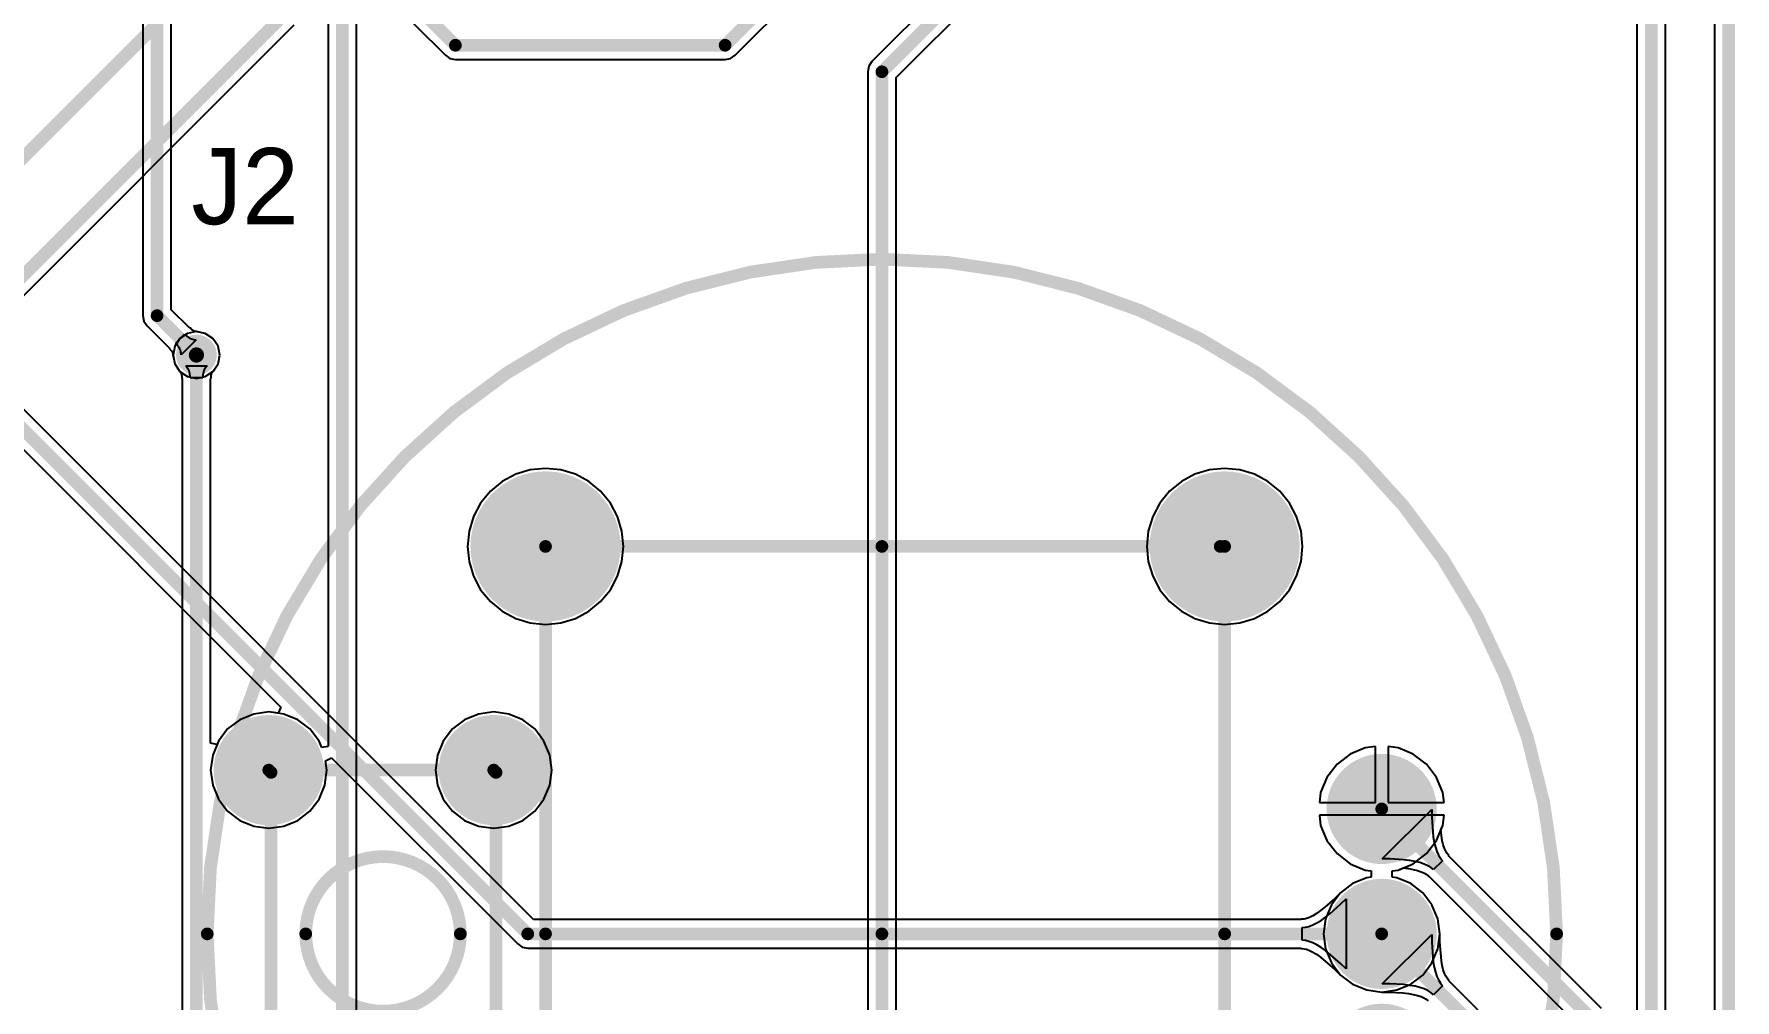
# Model space of a CAD drawing. Header units: millimetres. Extents: x 6.5 to 10.45, y 0.98 to 5.86.
# Drawn here: x 9.107 to 10.447, y 3.003 to 3.764 of the extents above; entities that cross this region are included whole.
import ezdxf

# ---------------------------------------------------------------- set-up
doc = ezdxf.new("R2010")
doc.units = ezdxf.units.MM
doc.header["$MEASUREMENT"] = 0
for name, color, linetype in [('BottomLayer', 5, 'Continuous'), ('BottomSolder', 6, 'Continuous'), ('KeepOutLayer', 6, 'Continuous'), ('MultiLayer', 9, 'Continuous'), ('PadHoleLayer', 156, 'Continuous'), ('TopLayer', 1, 'Continuous'), ('TopOverlay', 2, 'Continuous'), ('TopSolder', 216, 'Continuous'), ('ViaHoleLayer', 16, 'Continuous')]:
    doc.layers.add(name, color=color, linetype=linetype)

# ---------------------------------------------------------------- blocks, each defined once
blk = doc.blocks.new('__2_31')
at = {"layer": 'BottomLayer'}
for points, const_width in [([(-0.1226, 0.2402, 1), (-0.0674, 0.2402, 1)], 0.0551), ([(0.4124, 0.2402, 1), (0.4676, 0.2402, 1)], 0.0551), ([(-0.3327, 0.064, 1), (-0.2933, 0.064, 1)], 0.0394), ([(-0.1555, 0.064, 1), (-0.1161, 0.064, 1)], 0.0394), ([(0.544, 0.0334, 1), (0.5834, 0.0334, 1)], 0.0394), ([(0.544, -0.065, 1), (0.5834, -0.065, 1)], 0.0394), ([(0.544, -0.1634, 1), (0.5834, -0.1634, 1)], 0.0394), ([(-0.3309, -0.1939, 1), (-0.2915, -0.1939, 1)], 0.0394), ([(-0.1537, -0.1939, 1), (-0.1143, -0.1939, 1)], 0.0394), ([(-0.1226, -0.37, 1), (-0.0674, -0.37, 1)], 0.0551), ([(0.4124, -0.37, 1), (0.4676, -0.37, 1)], 0.0551), ([(0.0519, -0.4587, 1), (0.0913, -0.4587, 1)], 0.0394), ([(0.1503, -0.4587, 1), (0.1897, -0.4587, 1)], 0.0394), ([(0.2487, -0.4587, 1), (0.2881, -0.4587, 1)], 0.0394)]:
    blk.add_lwpolyline(points, format="xyb", close=True, dxfattribs=dict(at, const_width=const_width))
at = {"layer": 'BottomSolder'}
for points, const_width in [([(-0.1246, 0.2402, 1), (-0.0654, 0.2402, 1)], 0.0591), ([(0.4104, 0.2402, 1), (0.4696, 0.2402, 1)], 0.0591), ([(-0.3347, 0.064, 1), (-0.2913, 0.064, 1)], 0.0434), ([(-0.1575, 0.064, 1), (-0.1141, 0.064, 1)], 0.0434), ([(0.542, 0.0334, 1), (0.5854, 0.0334, 1)], 0.0434), ([(0.542, -0.065, 1), (0.5854, -0.065, 1)], 0.0434), ([(0.542, -0.1634, 1), (0.5854, -0.1634, 1)], 0.0434), ([(-0.3329, -0.1939, 1), (-0.2895, -0.1939, 1)], 0.0434), ([(-0.1557, -0.1939, 1), (-0.1123, -0.1939, 1)], 0.0434), ([(-0.1246, -0.37, 1), (-0.0654, -0.37, 1)], 0.0591), ([(0.4104, -0.37, 1), (0.4696, -0.37, 1)], 0.0591), ([(0.0499, -0.4587, 1), (0.0933, -0.4587, 1)], 0.0434), ([(0.1483, -0.4587, 1), (0.1917, -0.4587, 1)], 0.0434), ([(0.2467, -0.4587, 1), (0.2901, -0.4587, 1)], 0.0434)]:
    blk.add_lwpolyline(points, format="xyb", close=True, dxfattribs=dict(at, const_width=const_width))
at = {"layer": 'MultiLayer'}
for points, const_width in [([(-0.1226, 0.2402, 1), (-0.0674, 0.2402, 1)], 0.0551), ([(0.4124, 0.2402, 1), (0.4676, 0.2402, 1)], 0.0551), ([(-0.3327, 0.064, 1), (-0.2933, 0.064, 1)], 0.0394), ([(-0.1555, 0.064, 1), (-0.1161, 0.064, 1)], 0.0394), ([(0.544, 0.0334, 1), (0.5834, 0.0334, 1)], 0.0394), ([(0.544, -0.065, 1), (0.5834, -0.065, 1)], 0.0394), ([(0.544, -0.1634, 1), (0.5834, -0.1634, 1)], 0.0394), ([(-0.3309, -0.1939, 1), (-0.2915, -0.1939, 1)], 0.0394), ([(-0.1537, -0.1939, 1), (-0.1143, -0.1939, 1)], 0.0394), ([(-0.1226, -0.37, 1), (-0.0674, -0.37, 1)], 0.0551), ([(0.4124, -0.37, 1), (0.4676, -0.37, 1)], 0.0551), ([(0.0519, -0.4587, 1), (0.0913, -0.4587, 1)], 0.0394), ([(0.1503, -0.4587, 1), (0.1897, -0.4587, 1)], 0.0394), ([(0.2487, -0.4587, 1), (0.2881, -0.4587, 1)], 0.0394)]:
    blk.add_lwpolyline(points, format="xyb", close=True, dxfattribs=dict(at, const_width=const_width))
at = {"layer": 'PadHoleLayer'}
for points, const_width in [([(-0.1127, 0.2402, 1), (-0.0773, 0.2402, 1)], 0.0354), ([(0.4223, 0.2402, 1), (0.4577, 0.2402, 1)], 0.0354), ([(-0.3238, 0.064, 1), (-0.3022, 0.064, 1)], 0.0217), ([(-0.1467, 0.064, 1), (-0.125, 0.064, 1)], 0.0217), ([(0.5514, 0.0334, 1), (0.576, 0.0334, 1)], 0.0246), ([(0.5514, -0.065, 1), (0.576, -0.065, 1)], 0.0246), ([(0.5514, -0.1634, 1), (0.576, -0.1634, 1)], 0.0246), ([(-0.322, -0.1939, 1), (-0.3003, -0.1939, 1)], 0.0217), ([(-0.1448, -0.1939, 1), (-0.1232, -0.1939, 1)], 0.0217), ([(-0.1127, -0.37, 1), (-0.0773, -0.37, 1)], 0.0354), ([(0.4223, -0.37, 1), (0.4577, -0.37, 1)], 0.0354), ([(0.0593, -0.4587, 1), (0.0839, -0.4587, 1)], 0.0246), ([(0.1577, -0.4587, 1), (0.1823, -0.4587, 1)], 0.0246), ([(0.2561, -0.4587, 1), (0.2807, -0.4587, 1)], 0.0246)]:
    blk.add_lwpolyline(points, format="xyb", close=True, dxfattribs=dict(at, const_width=const_width))
at = {"layer": 'TopLayer'}
for points, const_width in [([(-0.1226, 0.2402, 1), (-0.0674, 0.2402, 1)], 0.0551), ([(0.4124, 0.2402, 1), (0.4676, 0.2402, 1)], 0.0551), ([(-0.3327, 0.064, 1), (-0.2933, 0.064, 1)], 0.0394), ([(-0.1555, 0.064, 1), (-0.1161, 0.064, 1)], 0.0394), ([(0.544, 0.0334, 1), (0.5834, 0.0334, 1)], 0.0394), ([(0.544, -0.065, 1), (0.5834, -0.065, 1)], 0.0394), ([(0.544, -0.1634, 1), (0.5834, -0.1634, 1)], 0.0394), ([(-0.3309, -0.1939, 1), (-0.2915, -0.1939, 1)], 0.0394), ([(-0.1537, -0.1939, 1), (-0.1143, -0.1939, 1)], 0.0394), ([(-0.1226, -0.37, 1), (-0.0674, -0.37, 1)], 0.0551), ([(0.4124, -0.37, 1), (0.4676, -0.37, 1)], 0.0551), ([(0.0519, -0.4587, 1), (0.0913, -0.4587, 1)], 0.0394), ([(0.1503, -0.4587, 1), (0.1897, -0.4587, 1)], 0.0394), ([(0.2487, -0.4587, 1), (0.2881, -0.4587, 1)], 0.0394)]:
    blk.add_lwpolyline(points, format="xyb", close=True, dxfattribs=dict(at, const_width=const_width))
at = {"layer": 'TopOverlay'}
for points, const_width in [([(0.7015, -0.065, 1), (-0.3615, -0.065, 1)], 0.01), ([(-0.0975, 0.2402, 1), (-0.0925, 0.2402, 1)], 0.005), ([(-0.0975, 0.2402, 1), (-0.0925, 0.2402, 1)], 0.005), ([(0.1675, 0.2402, 1), (0.1725, 0.2402, 1)], 0.005), ([(0.434, 0.2402, 1), (0.439, 0.2402, 1)], 0.005), ([(0.4375, 0.2402, 1), (0.4425, 0.2402, 1)], 0.005), ([(-0.3155, 0.064, 1), (-0.3105, 0.064, 1)], 0.005), ([(-0.3137, 0.0622, 1), (-0.3087, 0.0622, 1)], 0.005), ([(-0.1383, 0.064, 1), (-0.1333, 0.064, 1)], 0.005), ([(-0.1383, 0.064, 1), (-0.1333, 0.064, 1)], 0.005), ([(-0.1365, 0.0622, 1), (-0.1315, 0.0622, 1)], 0.005), ([(-0.1365, 0.0622, 1), (-0.1315, 0.0622, 1)], 0.005), ([(-0.1621, -0.065, 1), (-0.2839, -0.065, 1)], 0.01), ([(-0.364, -0.065, 1), (-0.359, -0.065, 1)], 0.005), ([(-0.2864, -0.065, 1), (-0.2814, -0.065, 1)], 0.005), ([(-0.1646, -0.065, 1), (-0.1596, -0.065, 1)], 0.005), ([(-0.0975, -0.065, 1), (-0.0925, -0.065, 1)], 0.005), ([(0.1675, -0.065, 1), (0.1725, -0.065, 1)], 0.005), ([(0.1675, -0.065, 1), (0.1725, -0.065, 1)], 0.005), ([(0.1675, -0.065, 1), (0.1725, -0.065, 1)], 0.005), ([(0.1675, -0.065, 1), (0.1725, -0.065, 1)], 0.005), ([(0.4375, -0.065, 1), (0.4425, -0.065, 1)], 0.005), ([(0.699, -0.065, 1), (0.704, -0.065, 1)], 0.005), ([(-0.3137, -0.1939, 1), (-0.3087, -0.1939, 1)], 0.005), ([(-0.3137, -0.1939, 1), (-0.3087, -0.1939, 1)], 0.005), ([(-0.1365, -0.1939, 1), (-0.1315, -0.1939, 1)], 0.005), ([(-0.1365, -0.1939, 1), (-0.1315, -0.1939, 1)], 0.005), ([(-0.0975, -0.37, 1), (-0.0925, -0.37, 1)], 0.005), ([(-0.0975, -0.37, 1), (-0.0925, -0.37, 1)], 0.005), ([(0.434, -0.37, 1), (0.439, -0.37, 1)], 0.005), ([(0.4375, -0.37, 1), (0.4425, -0.37, 1)], 0.005), ([(0.1675, -0.4587, 1), (0.1725, -0.4587, 1)], 0.005)]:
    blk.add_lwpolyline(points, format="xyb", close=True, dxfattribs=dict(at, const_width=const_width))
at = {"layer": 'TopOverlay', "const_width": 0.01}
for points in [[(-0.095, -0.37), (-0.095, 0.2402)], [(-0.095, 0.2402), (0.4365, 0.2402)], [(0.17, -0.065), (0.17, 0.2402)], [(0.44, -0.37), (0.44, 0.2402)], [(-0.313, 0.064), (-0.1358, 0.064)], [(-0.3112, -0.1939), (-0.3112, 0.0622)], [(-0.1358, 0.064), (-0.134, 0.0622)], [(-0.134, -0.1939), (-0.134, 0.0622)], [(-0.095, -0.065), (0.17, -0.065)], [(0.17, -0.4587), (0.17, -0.065)], [(0.17, -0.065), (0.44, -0.065)], [(-0.3112, -0.1939), (-0.134, -0.1939)], [(-0.095, -0.37), (0.4365, -0.37)]]:
    blk.add_lwpolyline(points, dxfattribs=at)
at = {"layer": 'TopSolder'}
for points, const_width in [([(-0.1246, 0.2402, 1), (-0.0654, 0.2402, 1)], 0.0591), ([(0.4104, 0.2402, 1), (0.4696, 0.2402, 1)], 0.0591), ([(-0.3347, 0.064, 1), (-0.2913, 0.064, 1)], 0.0434), ([(-0.1575, 0.064, 1), (-0.1141, 0.064, 1)], 0.0434), ([(0.542, 0.0334, 1), (0.5854, 0.0334, 1)], 0.0434), ([(0.542, -0.065, 1), (0.5854, -0.065, 1)], 0.0434), ([(0.542, -0.1634, 1), (0.5854, -0.1634, 1)], 0.0434), ([(-0.3329, -0.1939, 1), (-0.2895, -0.1939, 1)], 0.0434), ([(-0.1557, -0.1939, 1), (-0.1123, -0.1939, 1)], 0.0434), ([(-0.1246, -0.37, 1), (-0.0654, -0.37, 1)], 0.0591), ([(0.4104, -0.37, 1), (0.4696, -0.37, 1)], 0.0591), ([(0.0499, -0.4587, 1), (0.0933, -0.4587, 1)], 0.0434), ([(0.1483, -0.4587, 1), (0.1917, -0.4587, 1)], 0.0434), ([(0.2467, -0.4587, 1), (0.2901, -0.4587, 1)], 0.0434)]:
    blk.add_lwpolyline(points, format="xyb", close=True, dxfattribs=dict(at, const_width=const_width))

msp = doc.modelspace()

# ---------------------------------------------------------------- linework, layer by layer
at = {"layer": 'BottomLayer'}
for p, q in [((9.1928, 3.8581), (9.1928, 3.542)), ((9.2152, 3.5466), (9.2152, 3.8452)), ((10.4308, 3.839), (10.4308, 1.49)), ((9.5006, 3.0662), (8.7793, 3.7876)), ((8.7634, 3.7717), (9.3016, 3.2335)), ((9.1928, 3.542), (9.1928, 3.542)), ((9.1928, 3.542), (9.1936, 3.5377)), ((9.1936, 3.5377), (9.1961, 3.5341)), ((9.2296, 3.5323), (9.2152, 3.5466)), ((9.1961, 3.5341), (9.2137, 3.5164)), ((9.2187, 3.5203), (9.2257, 3.5273)), ((9.2257, 3.5273), (9.2266, 3.5265)), ((9.2266, 3.5265), (9.2275, 3.5258)), ((9.2275, 3.5258), (9.2284, 3.5251)), ((9.2284, 3.5251), (9.2293, 3.5245)), ((9.2293, 3.5245), (9.2302, 3.5241)), ((9.2302, 3.5321), (9.2296, 3.5323)), ((9.2309, 3.5314), (9.2302, 3.5321)), ((9.2302, 3.5241), (9.2311, 3.5237)), ((9.2315, 3.5309), (9.2309, 3.5314)), ((9.232, 3.5305), (9.2315, 3.5309)), ((9.2325, 3.5302), (9.232, 3.5305)), ((9.233, 3.5299), (9.2325, 3.5302)), ((9.2334, 3.5298), (9.233, 3.5299)), ((9.2338, 3.5296), (9.2334, 3.5298)), ((9.2341, 3.5296), (9.2338, 3.5296)), ((9.2345, 3.5295), (9.2341, 3.5296)), ((9.2351, 3.5295), (9.2345, 3.5295)), ((9.2357, 3.5292), (9.2351, 3.5295)), ((9.242, 3.528), (9.2357, 3.5292)), ((9.248, 3.524), (9.242, 3.528)), ((9.2137, 3.5164), (9.2139, 3.5158)), ((9.2139, 3.5158), (9.2146, 3.5151)), ((9.2146, 3.5151), (9.2151, 3.5145)), ((9.2151, 3.5145), (9.2155, 3.514)), ((9.2155, 3.514), (9.2158, 3.5135)), ((9.2158, 3.5135), (9.2161, 3.513)), ((9.2161, 3.513), (9.2162, 3.5126)), ((9.2162, 3.5126), (9.2164, 3.5122)), ((9.2164, 3.5122), (9.2164, 3.5119)), ((9.2164, 3.5119), (9.2165, 3.5115)), ((9.2165, 3.5115), (9.2165, 3.5109)), ((9.2165, 3.5109), (9.2168, 3.5103)), ((9.2195, 3.5194), (9.2187, 3.5203)), ((9.2202, 3.5185), (9.2195, 3.5194)), ((9.2209, 3.5176), (9.2202, 3.5185)), ((9.2215, 3.5167), (9.2209, 3.5176)), ((9.2219, 3.5158), (9.2215, 3.5167)), ((9.2223, 3.5149), (9.2219, 3.5158)), ((9.2226, 3.5139), (9.2223, 3.5149)), ((9.2228, 3.513), (9.2226, 3.5139)), ((9.223, 3.5121), (9.2228, 3.513)), ((9.2349, 3.523), (9.223, 3.5111)), ((9.223, 3.5111), (9.223, 3.5121)), ((9.2311, 3.5237), (9.2321, 3.5234)), ((9.2321, 3.5234), (9.233, 3.5232)), ((9.233, 3.5232), (9.2339, 3.523)), ((9.2339, 3.523), (9.2349, 3.523)), ((9.252, 3.518), (9.248, 3.524)), ((9.2534, 3.511), (9.252, 3.518)), ((9.252, 3.504), (9.2534, 3.511)), ((9.2168, 3.5103), (9.218, 3.504)), ((9.218, 3.504), (9.222, 3.498)), ((9.222, 3.498), (9.228, 3.494)), ((9.242, 3.494), (9.248, 3.498)), ((9.248, 3.498), (9.252, 3.504)), ((9.228, 3.494), (9.235, 3.4926)), ((9.235, 3.4926), (9.242, 3.494)), ((9.4865, 3.417), (9.4759, 3.4113)), ((9.498, 3.4205), (9.4865, 3.417)), ((9.51, 3.4216), (9.498, 3.4205)), ((9.522, 3.4205), (9.51, 3.4216)), ((9.5335, 3.417), (9.522, 3.4205)), ((9.5441, 3.4113), (9.5335, 3.417)), ((10.0215, 3.417), (10.0109, 3.4113)), ((10.033, 3.4205), (10.0215, 3.417)), ((10.045, 3.4216), (10.033, 3.4205)), ((10.057, 3.4205), (10.045, 3.4216)), ((10.0685, 3.417), (10.057, 3.4205)), ((10.0791, 3.4113), (10.0685, 3.417)), ((9.4666, 3.4037), (9.4589, 3.3944)), ((9.4759, 3.4113), (9.4666, 3.4037)), ((9.5534, 3.4037), (9.5441, 3.4113)), ((9.5611, 3.3944), (9.5534, 3.4037)), ((10.0016, 3.4037), (9.9939, 3.3944)), ((10.0109, 3.4113), (10.0016, 3.4037)), ((10.0884, 3.4037), (10.0791, 3.4113)), ((10.0961, 3.3944), (10.0884, 3.4037)), ((9.4589, 3.3944), (9.4533, 3.3837)), ((9.5667, 3.3837), (9.5611, 3.3944)), ((9.9939, 3.3944), (9.9883, 3.3837)), ((10.1017, 3.3837), (10.0961, 3.3944)), ((9.4533, 3.3837), (9.4498, 3.3722)), ((9.5702, 3.3722), (9.5667, 3.3837)), ((9.9883, 3.3837), (9.9848, 3.3722)), ((10.1052, 3.3722), (10.1017, 3.3837)), ((9.4498, 3.3722), (9.4486, 3.3602)), ((9.5714, 3.3602), (9.5702, 3.3722)), ((9.9848, 3.3722), (9.9836, 3.3602)), ((10.1064, 3.3602), (10.1052, 3.3722)), ((9.4486, 3.3602), (9.4498, 3.3483)), ((9.5702, 3.3483), (9.5714, 3.3602)), ((9.9836, 3.3602), (9.9848, 3.3483)), ((10.1052, 3.3483), (10.1064, 3.3602)), ((9.4498, 3.3483), (9.4533, 3.3367)), ((9.4533, 3.3367), (9.4589, 3.3261)), ((9.5611, 3.3261), (9.5667, 3.3367)), ((9.5667, 3.3367), (9.5702, 3.3483)), ((9.9848, 3.3483), (9.9883, 3.3367)), ((9.9883, 3.3367), (9.9939, 3.3261)), ((10.0961, 3.3261), (10.1017, 3.3367)), ((10.1017, 3.3367), (10.1052, 3.3483)), ((9.4589, 3.3261), (9.4666, 3.3168)), ((9.5534, 3.3168), (9.5611, 3.3261)), ((9.9939, 3.3261), (10.0016, 3.3168)), ((10.0884, 3.3168), (10.0961, 3.3261)), ((9.4666, 3.3168), (9.4759, 3.3092)), ((9.5441, 3.3092), (9.5534, 3.3168)), ((10.0016, 3.3168), (10.0109, 3.3092)), ((10.0791, 3.3092), (10.0884, 3.3168)), ((9.4759, 3.3092), (9.4865, 3.3035)), ((9.4865, 3.3035), (9.498, 3.3)), ((9.498, 3.3), (9.51, 3.2988)), ((9.51, 3.2988), (9.522, 3.3)), ((9.522, 3.3), (9.5335, 3.3035)), ((9.5335, 3.3035), (9.5441, 3.3092)), ((10.0109, 3.3092), (10.0215, 3.3035)), ((10.0215, 3.3035), (10.033, 3.3)), ((10.033, 3.3), (10.045, 3.2988)), ((10.045, 3.2988), (10.057, 3.3)), ((10.057, 3.3), (10.0685, 3.3035)), ((10.0685, 3.3035), (10.0791, 3.3092)), ((9.292, 3.2298), (9.2802, 3.2282)), ((9.2993, 3.2288), (9.292, 3.2298)), ((9.3016, 3.2335), (9.2993, 3.2288)), ((9.4692, 3.2298), (9.4573, 3.2282)), ((9.481, 3.2282), (9.4692, 3.2298)), ((9.2596, 3.2164), (9.2524, 3.2069)), ((9.2691, 3.2236), (9.2596, 3.2164)), ((9.2802, 3.2282), (9.2691, 3.2236)), ((9.4368, 3.2164), (9.4295, 3.2069)), ((9.4463, 3.2236), (9.4368, 3.2164)), ((9.4573, 3.2282), (9.4463, 3.2236)), ((9.492, 3.2236), (9.481, 3.2282)), ((9.5015, 3.2164), (9.492, 3.2236)), ((9.5088, 3.2069), (9.5015, 3.2164)), ((9.2524, 3.2069), (9.2478, 3.1958)), ((9.4295, 3.2069), (9.425, 3.1958)), ((9.5134, 3.1958), (9.5088, 3.2069)), ((10.1637, 3.2026), (10.1558, 3.2015)), ((10.1637, 3.1584), (10.1637, 3.2026)), ((10.1816, 3.2015), (10.1737, 3.2026)), ((10.1737, 3.2026), (10.1737, 3.1584)), ((9.2478, 3.1958), (9.2462, 3.184)), ((9.3368, 3.1913), (9.3415, 3.1936)), ((9.3378, 3.184), (9.3368, 3.1913)), ((9.3415, 3.1936), (9.4881, 3.0471)), ((9.425, 3.1958), (9.4234, 3.184)), ((9.5149, 3.184), (9.5134, 3.1958)), ((10.1438, 3.1966), (10.1335, 3.1886)), ((10.1558, 3.2015), (10.1438, 3.1966)), ((10.1936, 3.1966), (10.1816, 3.2015)), ((10.2039, 3.1886), (10.1936, 3.1966)), ((9.2462, 3.184), (9.2478, 3.1722)), ((9.3362, 3.1722), (9.3378, 3.184)), ((9.4234, 3.184), (9.425, 3.1722)), ((9.5134, 3.1722), (9.5149, 3.184)), ((10.1256, 3.1783), (10.1206, 3.1663)), ((10.1335, 3.1886), (10.1256, 3.1783)), ((10.2118, 3.1783), (10.2039, 3.1886)), ((10.2168, 3.1663), (10.2118, 3.1783)), ((9.2478, 3.1722), (9.2524, 3.1611)), ((9.3316, 3.1611), (9.3362, 3.1722)), ((9.425, 3.1722), (9.4295, 3.1611)), ((9.5088, 3.1611), (9.5134, 3.1722)), ((10.1206, 3.1663), (10.1196, 3.1584)), ((10.2178, 3.1584), (10.2168, 3.1663)), ((9.2524, 3.1611), (9.2596, 3.1516)), ((9.2596, 3.1516), (9.2691, 3.1444)), ((9.3149, 3.1444), (9.3244, 3.1516)), ((9.3244, 3.1516), (9.3316, 3.1611)), ((9.4295, 3.1611), (9.4368, 3.1516)), ((9.4368, 3.1516), (9.4463, 3.1444)), ((9.492, 3.1444), (9.5015, 3.1516)), ((9.5015, 3.1516), (9.5088, 3.1611)), ((10.1196, 3.1584), (10.1637, 3.1584)), ((10.1737, 3.1584), (10.2178, 3.1584)), ((9.2691, 3.1444), (9.2802, 3.1398)), ((9.2802, 3.1398), (9.292, 3.1382)), ((9.292, 3.1382), (9.3038, 3.1398)), ((9.3038, 3.1398), (9.3149, 3.1444)), ((9.4463, 3.1444), (9.4573, 3.1398)), ((9.4573, 3.1398), (9.4692, 3.1382)), ((9.4692, 3.1382), (9.481, 3.1398)), ((9.481, 3.1398), (9.492, 3.1444)), ((10.2178, 3.1484), (10.1196, 3.1484)), ((10.1196, 3.1484), (10.1206, 3.1405)), ((10.1206, 3.1405), (10.1256, 3.1285)), ((10.2118, 3.1285), (10.2168, 3.1405)), ((10.2168, 3.1405), (10.2178, 3.1484)), ((10.1256, 3.1285), (10.1335, 3.1182)), ((10.2039, 3.1182), (10.2118, 3.1285)), ((10.1335, 3.1182), (10.1438, 3.1103)), ((10.1438, 3.1103), (10.1558, 3.1053)), ((10.1816, 3.1053), (10.1936, 3.1103)), ((10.1936, 3.1103), (10.2039, 3.1182)), ((10.1569, 3.0992), (10.1458, 3.0946)), ((10.1558, 3.1053), (10.1604, 3.1047)), ((10.1604, 3.0997), (10.1569, 3.0992)), ((10.1604, 3.1047), (10.1604, 3.0997)), ((10.177, 3.1047), (10.1816, 3.1053)), ((10.177, 3.0997), (10.177, 3.1047)), ((10.1805, 3.0992), (10.177, 3.0997)), ((10.1916, 3.0946), (10.1805, 3.0992)), ((10.1318, 3.083), (10.124, 3.076)), ((10.136, 3.0872), (10.1318, 3.083)), ((10.1363, 3.0873), (10.136, 3.0872)), ((10.1458, 3.0946), (10.1363, 3.0874)), ((10.1363, 3.0874), (10.1363, 3.0873)), ((10.1363, 3.0783), (10.1406, 3.0826)), ((10.1406, 3.0826), (10.1406, 3.0274)), ((10.2011, 3.0874), (10.1916, 3.0946)), ((10.2083, 3.0779), (10.2011, 3.0874)), ((10.1144, 3.0693), (10.1118, 3.068)), ((10.1173, 3.0711), (10.1144, 3.0693)), ((10.1206, 3.0733), (10.1173, 3.0711)), ((10.124, 3.076), (10.1206, 3.0733)), ((10.1244, 3.0681), (10.1282, 3.0711)), ((10.1282, 3.0711), (10.1363, 3.0783)), ((10.2129, 3.0668), (10.2083, 3.0779)), ((10.105, 3.0662), (9.5006, 3.0662)), ((10.1055, 3.0665), (10.105, 3.0662)), ((10.1076, 3.0667), (10.1055, 3.0665)), ((10.106, 3.06), (10.1086, 3.0602)), ((10.106, 3.05), (10.106, 3.06)), ((10.1095, 3.0671), (10.1076, 3.0667)), ((10.1086, 3.0602), (10.1114, 3.0609)), ((10.1118, 3.068), (10.1095, 3.0671)), ((10.1114, 3.0609), (10.1144, 3.062)), ((10.1144, 3.062), (10.1175, 3.0636)), ((10.1175, 3.0636), (10.1209, 3.0656)), ((10.1209, 3.0656), (10.1244, 3.0681)), ((10.2145, 3.055), (10.2129, 3.0668)), ((9.4881, 3.0471), (9.4881, 3.0471)), ((9.4881, 3.0471), (9.4917, 3.0446)), ((9.4917, 3.0446), (9.496, 3.0438)), ((9.496, 3.0438), (9.496, 3.0438)), ((9.496, 3.0438), (10.105, 3.0438)), ((10.105, 3.0438), (10.1055, 3.0435)), ((10.1055, 3.0435), (10.1076, 3.0433)), ((10.1086, 3.0498), (10.106, 3.05)), ((10.1076, 3.0433), (10.1095, 3.0429)), ((10.1114, 3.0491), (10.1086, 3.0498)), ((10.1095, 3.0429), (10.1118, 3.042)), ((10.1144, 3.048), (10.1114, 3.0491)), ((10.1118, 3.042), (10.1144, 3.0407)), ((10.1175, 3.0464), (10.1144, 3.048)), ((10.1209, 3.0444), (10.1175, 3.0464)), ((10.1244, 3.0419), (10.1209, 3.0444)), ((10.1363, 3.0317), (10.1244, 3.0419)), ((10.2083, 3.0321), (10.2129, 3.0432)), ((10.2129, 3.0432), (10.2145, 3.055)), ((10.1144, 3.0407), (10.1173, 3.0389)), ((10.1173, 3.0389), (10.1205, 3.0367)), ((10.1205, 3.0367), (10.1319, 3.027)), ((10.1406, 3.0274), (10.1363, 3.0317)), ((10.2011, 3.0226), (10.2083, 3.0321)), ((10.1319, 3.027), (10.136, 3.0228)), ((10.136, 3.0228), (10.1363, 3.0227)), ((10.1363, 3.0227), (10.1363, 3.0226)), ((10.1363, 3.0226), (10.1458, 3.0154)), ((10.1458, 3.0154), (10.1569, 3.0108)), ((10.1805, 3.0108), (10.1916, 3.0154)), ((10.1916, 3.0154), (10.2011, 3.0226)), ((10.1569, 3.0108), (10.1687, 3.0092)), ((10.1687, 3.0092), (10.1805, 3.0108))]:
    msp.add_line(p, q, dxfattribs=at)
at = {"layer": 'BottomLayer', "const_width": 0.01}
for points in [[(9.204, 3.542), (9.204, 3.904)], [(8.758, 3.793), (9.496, 3.055)], [(9.204, 3.542), (9.235, 3.511)], [(9.496, 3.055), (10.1687, 3.055)]]:
    msp.add_lwpolyline(points, dxfattribs=at)
at = {"layer": 'BottomLayer'}
for points, const_width in [([(9.2015, 3.542, 1), (9.2065, 3.542, 1)], 0.005), ([(9.2015, 3.542, 1), (9.2065, 3.542, 1)], 0.005), ([(9.229, 3.511, 1), (9.241, 3.511, 1)], 0.012), ([(9.2325, 3.511, 1), (9.2375, 3.511, 1)], 0.005), ([(9.4935, 3.055, 1), (9.4985, 3.055, 1)], 0.005), ([(9.4935, 3.055, 1), (9.4985, 3.055, 1)], 0.005), ([(10.1662, 3.055, 1), (10.1712, 3.055, 1)], 0.005)]:
    msp.add_lwpolyline(points, format="xyb", close=True, dxfattribs=dict(at, const_width=const_width))
at = {"layer": 'BottomSolder', "const_width": 0.016}
msp.add_lwpolyline([(9.227, 3.511, 1), (9.243, 3.511, 1)], format="xyb", close=True, dxfattribs=at)
at = {"layer": 'KeepOutLayer', "const_width": 0.01}
msp.add_lwpolyline([(10.442, 1.49), (10.442, 3.839)], dxfattribs=at)
at = {"layer": 'MultiLayer', "const_width": 0.012}
msp.add_lwpolyline([(9.229, 3.511, 1), (9.241, 3.511, 1)], format="xyb", close=True, dxfattribs=at)
at = {"layer": 'TopLayer'}
for p, q in [((10.0965, 4.0715), (9.7671, 3.7421)), ((9.7862, 3.7295), (10.1166, 4.0599)), ((10.3698, 3.835), (10.3698, 2.4859)), ((10.3922, 2.4859), (10.3922, 3.8397)), ((10.4308, 3.839), (10.4308, 1.49)), ((9.3388, 3.8183), (9.3388, 3.2027)), ((9.3612, 2.5381), (9.3612, 3.8104)), ((9.3658, 3.8123), (9.4311, 3.7471)), ((9.6594, 3.7471), (9.7082, 3.7958)), ((9.0772, 3.5364), (9.3119, 3.7711)), ((9.4311, 3.7471), (9.4347, 3.7446)), ((9.4347, 3.7446), (9.439, 3.7438)), ((9.439, 3.7438), (9.439, 3.7438)), ((9.439, 3.7438), (9.6515, 3.7438)), ((9.6515, 3.7438), (9.6558, 3.7446)), ((9.6515, 3.7438), (9.6515, 3.7438)), ((9.6558, 3.7446), (9.6594, 3.7471)), ((9.7671, 3.7421), (9.7646, 3.7384)), ((9.7646, 3.7384), (9.7638, 3.7341)), ((9.7638, 3.7341), (9.7638, 3.7341)), ((9.7638, 3.7341), (9.7638, 2.725)), ((9.7862, 2.725), (9.7862, 3.7295)), ((9.228, 3.528), (9.222, 3.524)), ((9.235, 3.5294), (9.228, 3.528)), ((9.242, 3.528), (9.235, 3.5294)), ((9.248, 3.524), (9.242, 3.528)), ((9.218, 3.518), (9.2166, 3.511)), ((9.2166, 3.511), (9.218, 3.504)), ((9.222, 3.524), (9.218, 3.518)), ((9.252, 3.518), (9.248, 3.524)), ((9.2534, 3.511), (9.252, 3.518)), ((9.252, 3.504), (9.2534, 3.511)), ((9.218, 3.504), (9.2216, 3.4986)), ((9.2216, 3.4986), (9.2218, 3.498)), ((9.2218, 3.498), (9.2223, 3.4975)), ((9.2223, 3.4975), (9.2225, 3.4973)), ((9.2225, 3.4973), (9.2227, 3.497)), ((9.2272, 3.5017), (9.2266, 3.5024)), ((9.2266, 3.5024), (9.2434, 3.5024)), ((9.2278, 3.501), (9.2272, 3.5017)), ((9.2283, 3.5002), (9.2278, 3.501)), ((9.2288, 3.4993), (9.2283, 3.5002)), ((9.2292, 3.4984), (9.2288, 3.4993)), ((9.2295, 3.4974), (9.2292, 3.4984)), ((9.2297, 3.4964), (9.2295, 3.4974)), ((9.2405, 3.4974), (9.2403, 3.4964)), ((9.2409, 3.4984), (9.2405, 3.4974)), ((9.2412, 3.4993), (9.2409, 3.4984)), ((9.2417, 3.5002), (9.2412, 3.4993)), ((9.2422, 3.501), (9.2417, 3.5002)), ((9.2428, 3.5017), (9.2422, 3.501)), ((9.2434, 3.5024), (9.2428, 3.5017)), ((9.2473, 3.497), (9.2475, 3.4973)), ((9.2475, 3.4973), (9.2477, 3.4975)), ((9.2477, 3.4975), (9.2482, 3.498)), ((9.2482, 3.498), (9.2484, 3.4986)), ((9.2484, 3.4986), (9.252, 3.504)), ((9.2227, 3.497), (9.2229, 3.4966)), ((9.2229, 3.4966), (9.223, 3.4962)), ((9.223, 3.4962), (9.2232, 3.4957)), ((9.2232, 3.4957), (9.2233, 3.4951)), ((9.2233, 3.4951), (9.2234, 3.4945)), ((9.2234, 3.4945), (9.2235, 3.4937)), ((9.2235, 3.4937), (9.2235, 3.4927)), ((9.2235, 3.4927), (9.2238, 3.4921)), ((9.2238, 3.4921), (9.2238, 2.5577)), ((9.2299, 3.4953), (9.2297, 3.4964)), ((9.23, 3.4941), (9.2299, 3.4953)), ((9.23, 3.4929), (9.23, 3.4941)), ((9.24, 3.4929), (9.23, 3.4929)), ((9.2401, 3.4953), (9.24, 3.4941)), ((9.24, 3.4941), (9.24, 3.4929)), ((9.2403, 3.4964), (9.2401, 3.4953)), ((9.2462, 3.4921), (9.2465, 3.4927)), ((9.2462, 3.2051), (9.2462, 3.4921)), ((9.2465, 3.4937), (9.2466, 3.4945)), ((9.2465, 3.4927), (9.2465, 3.4937)), ((9.2466, 3.4945), (9.2467, 3.4951)), ((9.2467, 3.4951), (9.2468, 3.4957)), ((9.2468, 3.4957), (9.247, 3.4962)), ((9.247, 3.4962), (9.2471, 3.4966)), ((9.2471, 3.4966), (9.2473, 3.497)), ((9.4865, 3.417), (9.4759, 3.4113)), ((9.498, 3.4205), (9.4865, 3.417)), ((9.51, 3.4216), (9.498, 3.4205)), ((9.522, 3.4205), (9.51, 3.4216)), ((9.5335, 3.417), (9.522, 3.4205)), ((9.5441, 3.4113), (9.5335, 3.417)), ((10.0215, 3.417), (10.0109, 3.4113)), ((10.033, 3.4205), (10.0215, 3.417)), ((10.045, 3.4216), (10.033, 3.4205)), ((10.057, 3.4205), (10.045, 3.4216)), ((10.0685, 3.417), (10.057, 3.4205)), ((10.0791, 3.4113), (10.0685, 3.417)), ((9.4666, 3.4037), (9.4589, 3.3944)), ((9.4759, 3.4113), (9.4666, 3.4037)), ((9.5534, 3.4037), (9.5441, 3.4113)), ((9.5611, 3.3944), (9.5534, 3.4037)), ((10.0016, 3.4037), (9.9939, 3.3944)), ((10.0109, 3.4113), (10.0016, 3.4037)), ((10.0884, 3.4037), (10.0791, 3.4113)), ((10.0961, 3.3944), (10.0884, 3.4037)), ((9.4589, 3.3944), (9.4533, 3.3837)), ((9.5667, 3.3837), (9.5611, 3.3944)), ((9.9939, 3.3944), (9.9883, 3.3837)), ((10.1017, 3.3837), (10.0961, 3.3944)), ((9.4533, 3.3837), (9.4498, 3.3722)), ((9.5702, 3.3722), (9.5667, 3.3837)), ((9.9883, 3.3837), (9.9848, 3.3722)), ((10.1052, 3.3722), (10.1017, 3.3837)), ((9.4498, 3.3722), (9.4486, 3.3602)), ((9.5714, 3.3602), (9.5702, 3.3722)), ((9.9848, 3.3722), (9.9836, 3.3602)), ((10.1064, 3.3602), (10.1052, 3.3722)), ((9.4486, 3.3602), (9.4498, 3.3483)), ((9.5702, 3.3483), (9.5714, 3.3602)), ((9.9836, 3.3602), (9.9848, 3.3483)), ((10.1052, 3.3483), (10.1064, 3.3602)), ((9.4498, 3.3483), (9.4533, 3.3367)), ((9.4533, 3.3367), (9.4589, 3.3261)), ((9.5611, 3.3261), (9.5667, 3.3367)), ((9.5667, 3.3367), (9.5702, 3.3483)), ((9.9848, 3.3483), (9.9883, 3.3367)), ((9.9883, 3.3367), (9.9939, 3.3261)), ((10.0961, 3.3261), (10.1017, 3.3367)), ((10.1017, 3.3367), (10.1052, 3.3483)), ((9.4589, 3.3261), (9.4666, 3.3168)), ((9.5534, 3.3168), (9.5611, 3.3261)), ((9.9939, 3.3261), (10.0016, 3.3168)), ((10.0884, 3.3168), (10.0961, 3.3261)), ((9.4666, 3.3168), (9.4759, 3.3092)), ((9.5441, 3.3092), (9.5534, 3.3168)), ((10.0016, 3.3168), (10.0109, 3.3092)), ((10.0791, 3.3092), (10.0884, 3.3168)), ((9.4759, 3.3092), (9.4865, 3.3035)), ((9.4865, 3.3035), (9.498, 3.3)), ((9.498, 3.3), (9.51, 3.2988)), ((9.51, 3.2988), (9.522, 3.3)), ((9.522, 3.3), (9.5335, 3.3035)), ((9.5335, 3.3035), (9.5441, 3.3092)), ((10.0109, 3.3092), (10.0215, 3.3035)), ((10.0215, 3.3035), (10.033, 3.3)), ((10.033, 3.3), (10.045, 3.2988)), ((10.045, 3.2988), (10.057, 3.3)), ((10.057, 3.3), (10.0685, 3.3035)), ((10.0685, 3.3035), (10.0791, 3.3092)), ((9.292, 3.2298), (9.2802, 3.2282)), ((9.3038, 3.2282), (9.292, 3.2298)), ((9.4692, 3.2298), (9.4573, 3.2282)), ((9.481, 3.2282), (9.4692, 3.2298)), ((9.2596, 3.2164), (9.2524, 3.2069)), ((9.2691, 3.2236), (9.2596, 3.2164)), ((9.2802, 3.2282), (9.2691, 3.2236)), ((9.3149, 3.2236), (9.3038, 3.2282)), ((9.3244, 3.2164), (9.3149, 3.2236)), ((9.3316, 3.2069), (9.3244, 3.2164)), ((9.4368, 3.2164), (9.4295, 3.2069)), ((9.4463, 3.2236), (9.4368, 3.2164)), ((9.4573, 3.2282), (9.4463, 3.2236)), ((9.492, 3.2236), (9.481, 3.2282)), ((9.5015, 3.2164), (9.492, 3.2236)), ((9.5088, 3.2069), (9.5015, 3.2164)), ((9.2512, 3.2041), (9.2462, 3.2051)), ((9.2524, 3.2069), (9.2512, 3.2041)), ((9.3338, 3.2017), (9.3316, 3.2069)), ((9.3388, 3.2027), (9.3338, 3.2017)), ((9.4295, 3.2069), (9.425, 3.1958)), ((9.5134, 3.1958), (9.5088, 3.2069)), ((10.1637, 3.2026), (10.1558, 3.2015)), ((10.1637, 3.1584), (10.1637, 3.2026)), ((10.1816, 3.2015), (10.1737, 3.2026)), ((10.1737, 3.2026), (10.1737, 3.1584)), ((9.425, 3.1958), (9.4234, 3.184)), ((9.5149, 3.184), (9.5134, 3.1958)), ((10.1438, 3.1966), (10.1335, 3.1886)), ((10.1558, 3.2015), (10.1438, 3.1966)), ((10.1936, 3.1966), (10.1816, 3.2015)), ((10.2039, 3.1886), (10.1936, 3.1966)), ((9.4234, 3.184), (9.425, 3.1722)), ((9.5134, 3.1722), (9.5149, 3.184)), ((10.1256, 3.1783), (10.1206, 3.1663)), ((10.1335, 3.1886), (10.1256, 3.1783)), ((10.2118, 3.1783), (10.2039, 3.1886)), ((10.2168, 3.1663), (10.2118, 3.1783)), ((9.425, 3.1722), (9.4295, 3.1611)), ((9.5088, 3.1611), (9.5134, 3.1722)), ((10.1206, 3.1663), (10.1196, 3.1584)), ((10.2178, 3.1584), (10.2168, 3.1663)), ((9.4295, 3.1611), (9.4368, 3.1516)), ((9.4368, 3.1516), (9.4463, 3.1444)), ((9.492, 3.1444), (9.5015, 3.1516)), ((9.5015, 3.1516), (9.5088, 3.1611)), ((10.1196, 3.1584), (10.1637, 3.1584)), ((10.1691, 3.1141), (10.2081, 3.153)), ((10.1737, 3.1584), (10.2178, 3.1584)), ((10.2081, 3.153), (10.2081, 3.1469)), ((9.4463, 3.1444), (9.4573, 3.1398)), ((9.4573, 3.1398), (9.4692, 3.1382)), ((9.4692, 3.1382), (9.481, 3.1398)), ((9.481, 3.1398), (9.492, 3.1444)), ((10.2178, 3.1484), (10.1196, 3.1484)), ((10.1196, 3.1484), (10.1206, 3.1405)), ((10.1206, 3.1405), (10.1256, 3.1285)), ((10.2081, 3.1469), (10.2093, 3.1314)), ((10.2154, 3.1371), (10.2168, 3.1405)), ((10.2157, 3.1322), (10.2154, 3.1371)), ((10.2168, 3.1405), (10.2178, 3.1484)), ((10.1256, 3.1285), (10.1335, 3.1182)), ((10.2093, 3.1314), (10.21, 3.1271)), ((10.21, 3.1271), (10.211, 3.1233)), ((10.211, 3.1233), (10.2121, 3.12)), ((10.2164, 3.1285), (10.2157, 3.1322)), ((10.2172, 3.1251), (10.2164, 3.1285)), ((10.2181, 3.1223), (10.2172, 3.1251)), ((10.2192, 3.1201), (10.2181, 3.1223)), ((10.1335, 3.1182), (10.1438, 3.1103)), ((10.1438, 3.1103), (10.1558, 3.1053)), ((10.1752, 3.114), (10.1691, 3.1141)), ((10.186, 3.1134), (10.1752, 3.114)), ((10.1907, 3.1129), (10.186, 3.1134)), ((10.195, 3.1121), (10.1907, 3.1129)), ((10.1988, 3.1112), (10.195, 3.1121)), ((10.2022, 3.11), (10.1988, 3.1112)), ((10.205, 3.1087), (10.2022, 3.11)), ((10.2075, 3.1072), (10.205, 3.1087)), ((10.2166, 3.1126), (10.2095, 3.1056)), ((10.2121, 3.12), (10.2134, 3.1171)), ((10.2134, 3.1171), (10.2149, 3.1146)), ((10.2149, 3.1146), (10.2166, 3.1126)), ((10.2202, 3.1184), (10.2192, 3.1201)), ((10.2215, 3.1168), (10.2202, 3.1184)), ((10.2217, 3.1163), (10.2215, 3.1168)), ((10.3419, 2.9961), (10.2217, 3.1163)), ((10.1569, 3.0992), (10.1458, 3.0946)), ((10.1558, 3.1053), (10.1604, 3.1047)), ((10.1604, 3.0997), (10.1569, 3.0992)), ((10.1604, 3.1047), (10.1604, 3.0997)), ((10.177, 3.1047), (10.1816, 3.1053)), ((10.177, 3.0997), (10.177, 3.1047)), ((10.1805, 3.0992), (10.177, 3.0997)), ((10.1916, 3.0946), (10.1805, 3.0992)), ((10.1816, 3.1053), (10.1855, 3.1069)), ((10.1855, 3.1069), (10.1898, 3.1064)), ((10.1898, 3.1064), (10.1936, 3.1057)), ((10.1936, 3.1057), (10.197, 3.1049)), ((10.197, 3.1049), (10.1998, 3.104)), ((10.1998, 3.104), (10.202, 3.103)), ((10.202, 3.103), (10.2037, 3.102)), ((10.2037, 3.102), (10.2053, 3.1006)), ((10.2053, 3.1006), (10.2058, 3.1004)), ((10.2058, 3.1004), (10.3228, 2.9835)), ((10.2095, 3.1056), (10.2075, 3.1072)), ((10.1363, 3.0874), (10.1291, 3.0779)), ((10.1458, 3.0946), (10.1363, 3.0874)), ((10.2011, 3.0874), (10.1916, 3.0946)), ((10.2083, 3.0779), (10.2011, 3.0874)), ((10.1291, 3.0779), (10.1245, 3.0668)), ((10.2129, 3.0668), (10.2083, 3.0779)), ((10.1245, 3.0668), (10.1229, 3.055)), ((10.2145, 3.055), (10.2129, 3.0668)), ((10.1229, 3.055), (10.1245, 3.0432)), ((10.1245, 3.0432), (10.1291, 3.0321)), ((10.1691, 3.0156), (10.2081, 3.0546)), ((10.2081, 3.0546), (10.2081, 3.0485)), ((10.2081, 3.0485), (10.2093, 3.033)), ((10.2144, 3.0549), (10.2145, 3.055)), ((10.2146, 3.0546), (10.2144, 3.0549)), ((10.2146, 3.0488), (10.2146, 3.0546)), ((10.2157, 3.0338), (10.2146, 3.0488)), ((10.1291, 3.0321), (10.1363, 3.0226)), ((10.2093, 3.033), (10.21, 3.0287)), ((10.21, 3.0287), (10.211, 3.0249)), ((10.2164, 3.0301), (10.2157, 3.0338)), ((10.2172, 3.0267), (10.2164, 3.0301)), ((10.1363, 3.0226), (10.1458, 3.0154)), ((10.1458, 3.0154), (10.1569, 3.0108)), ((10.1752, 3.0156), (10.1691, 3.0156)), ((10.186, 3.015), (10.1752, 3.0156)), ((10.1907, 3.0144), (10.186, 3.015)), ((10.211, 3.0249), (10.2121, 3.0215)), ((10.2121, 3.0215), (10.2134, 3.0187)), ((10.2134, 3.0187), (10.2149, 3.0162)), ((10.2149, 3.0162), (10.2166, 3.0142)), ((10.2181, 3.0239), (10.2172, 3.0267)), ((10.2192, 3.0217), (10.2181, 3.0239)), ((10.2202, 3.02), (10.2192, 3.0217)), ((10.2215, 3.0184), (10.2202, 3.02)), ((10.2217, 3.0179), (10.2215, 3.0184)), ((10.2859, 2.9536), (10.2217, 3.0179)), ((10.1569, 3.0108), (10.1687, 3.0092)), ((10.1687, 3.0092), (10.1688, 3.0093)), ((10.1688, 3.0093), (10.1691, 3.0091)), ((10.1691, 3.0091), (10.175, 3.0091)), ((10.175, 3.0091), (10.1854, 3.0085)), ((10.1854, 3.0085), (10.1898, 3.008)), ((10.1898, 3.008), (10.1936, 3.0073)), ((10.195, 3.0137), (10.1907, 3.0144)), ((10.1936, 3.0073), (10.197, 3.0065)), ((10.1988, 3.0127), (10.195, 3.0137)), ((10.197, 3.0065), (10.1998, 3.0056)), ((10.2022, 3.0116), (10.1988, 3.0127)), ((10.1998, 3.0056), (10.202, 3.0045)), ((10.202, 3.0045), (10.2037, 3.0035)), ((10.205, 3.0103), (10.2022, 3.0116)), ((10.2037, 3.0035), (10.2053, 3.0022)), ((10.2075, 3.0088), (10.205, 3.0103)), ((10.2095, 3.0071), (10.2075, 3.0088)), ((10.2166, 3.0142), (10.2095, 3.0071))]:
    msp.add_line(p, q, dxfattribs=at)
at = {"layer": 'TopLayer', "const_width": 0.01}
for points in [[(9.775, 3.7341), (10.146, 4.1051)], [(9.35, 3.844), (9.439, 3.755)], [(9.35, 2.5335), (9.35, 3.844)], [(10.381, 2.467), (10.381, 3.8397)], [(9.6515, 3.755), (9.72, 3.8235)], [(9.066, 3.541), (9.304, 3.779)], [(9.02, 3.588), (9.204, 3.772)], [(9.439, 3.755), (9.6515, 3.755)], [(9.775, 2.6613), (9.775, 3.7341)], [(9.235, 2.5387), (9.235, 3.511)], [(10.1687, 3.1534), (10.334, 2.9881)], [(10.1687, 3.055), (10.278, 2.9457)]]:
    msp.add_lwpolyline(points, dxfattribs=at)
at = {"layer": 'TopLayer'}
for points, const_width in [([(9.4365, 3.755, 1), (9.4415, 3.755, 1)], 0.005), ([(9.4365, 3.755, 1), (9.4415, 3.755, 1)], 0.005), ([(9.649, 3.755, 1), (9.654, 3.755, 1)], 0.005), ([(9.649, 3.755, 1), (9.654, 3.755, 1)], 0.005), ([(9.7725, 3.7341, 1), (9.7775, 3.7341, 1)], 0.005), ([(9.7725, 3.7341, 1), (9.7775, 3.7341, 1)], 0.005), ([(9.229, 3.511, 1), (9.241, 3.511, 1)], 0.012), ([(9.2325, 3.511, 1), (9.2375, 3.511, 1)], 0.005), ([(10.1662, 3.1534, 1), (10.1712, 3.1534, 1)], 0.005), ([(10.1662, 3.055, 1), (10.1712, 3.055, 1)], 0.005)]:
    msp.add_lwpolyline(points, format="xyb", close=True, dxfattribs=dict(at, const_width=const_width))
at = {"layer": 'TopSolder', "const_width": 0.016}
msp.add_lwpolyline([(9.227, 3.511, 1), (9.243, 3.511, 1)], format="xyb", close=True, dxfattribs=at)
at = {"layer": 'ViaHoleLayer', "const_width": 0.006}
msp.add_lwpolyline([(9.232, 3.511, 1), (9.238, 3.511, 1)], format="xyb", close=True, dxfattribs=at)

# ---------------------------------------------------------------- block references
msp.add_blockref('__2_31', (9.605, 3.12))

# ---------------------------------------------------------------- texts
at = {"layer": 'TopOverlay'}
msp.add_text('J2', height=0.06, dxfattribs=at).set_placement((9.231, 3.614))

doc.saveas('drawing.dxf')
